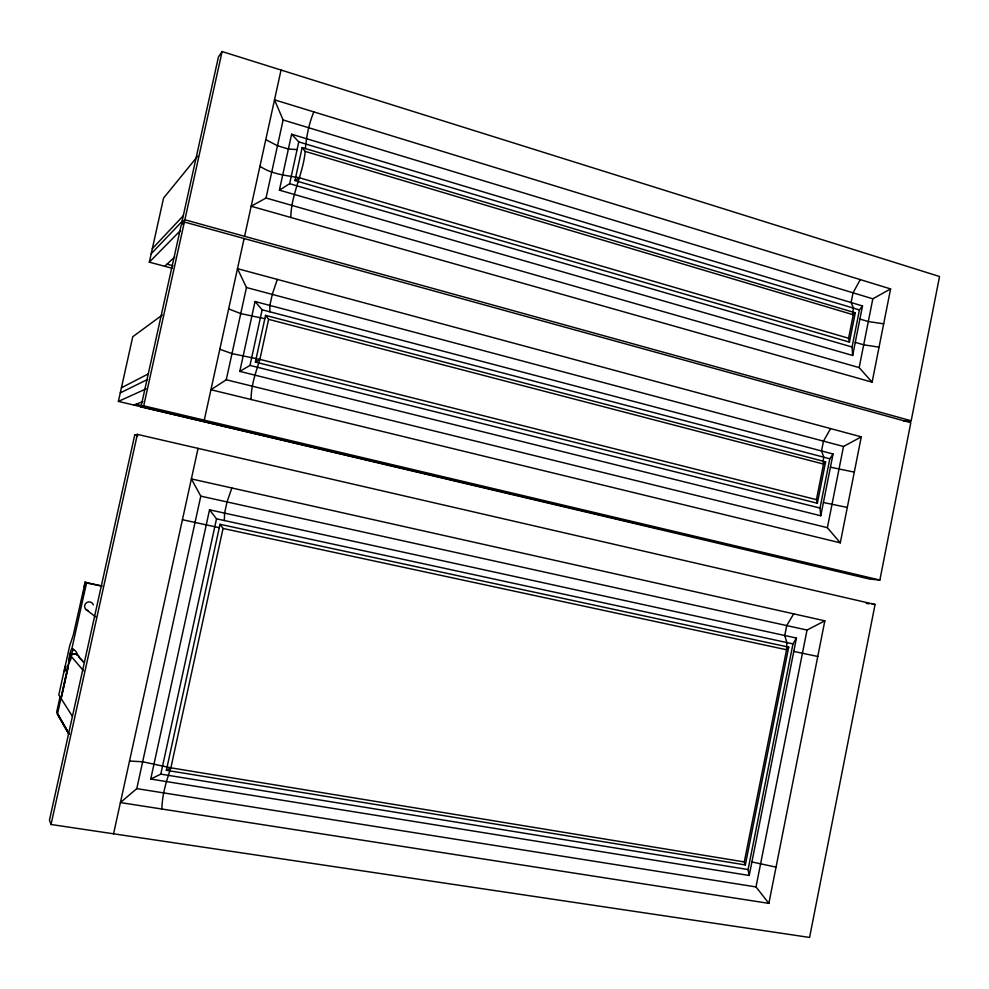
<?xml version="1.0" encoding="UTF-8"?>
<svg xmlns="http://www.w3.org/2000/svg" width="989" height="989" viewBox="0 0 989 989"><rect width="100%" height="100%" fill="white"/><g stroke="black" fill="none" stroke-linecap="round" stroke-linejoin="round"><path stroke-width="1.48" d="M269.836 311.807L269.861 305.428L272.272 294.388L277.316 279.393M224.342 520.535L224.59 513.118L227.025 501.942L231.859 487.985M290.815 217.469C291.05 194.573 303.104 174.138 305.218 151.404L302.152 147.596L294.969 180.567L849.44 342.107L855.275 312.808L302.152 147.596M251.144 399.519C250.885 385.487 255.879 372.507 259.884 359.378L268.612 319.336L265.571 315.38L255.385 362.061L817.347 503.253L825.605 461.826L265.571 315.38M161.899 809.027C162.122 794.661 166.313 781.162 170.874 767.823L223.044 528.46L220.015 524.306L166.375 770.295L745.335 864.93L788.703 647.127L220.015 524.306M70.12 653.284L70.479 651.936A7.022 0.742 -78 0 1 71.764 649.118L73.421 649.427A7.022 0.742 -78 0 0 72.135 652.246L71.777 653.593L69.898 653.457L68.97 658.748A7.022 0.742 -78 0 0 68.723 662.791L60.947 698.296M70.763 656.684L70.627 659.057A7.022 0.742 -78 0 0 70.404 660.578M875.055 604.477L809.583 937.448L51.032 824.492L49.45 820.19L134.727 435.061L137.372 434.381L875.055 604.477L872.15 604.118M879.864 580.061L910.807 422.711L184.374 222.031L181.148 225.368L140.97 406.862L869.615 579.072L879.864 580.061L143.702 405.824L140.97 406.862M903.662 421.289L911.178 420.782L939.55 276.512L222.105 51.552L218.433 56.991L181.642 223.143L184.869 219.781L222.105 51.552M749.217 875.488L796.442 638.066L209.544 509.829L150.724 779.035L749.217 875.488L748.08 869.554L792.98 643.901L796.442 638.066M820.771 515.764L833.059 454L255.051 301.521L239.795 371.382L820.771 515.764L820.005 508.062L829.82 458.785L833.059 454M852.654 355.471L862.507 305.96L291.607 134.22L279.393 190.148L852.654 355.471L852.061 347.003L859.441 309.916L862.507 305.96M768.861 903.365L756.004 886.935L807.036 630.067L824.838 620.82L768.861 903.365L120.411 802.574L136.779 788.629L200.792 496.144L191.384 478.911L824.838 620.82M840.291 542.837L827.373 527.693L843.506 446.472L861.283 436.866L840.291 542.837L210.929 389.74L226.258 379.776L246.459 287.527L237.484 268.662L861.283 436.866M859.169 367.611L872.83 298.814L890.595 288.912L872.113 382.187L251.169 206.244L266.041 198.01L859.169 367.611L872.113 382.187M745.335 864.93L744.297 861.926L786.552 649.761L786.885 642.578L784.747 635.507L786.725 625.58L793.697 613.835M817.347 503.253L816.444 499.655L823.528 464.076L823.021 461.146L823.812 457.215L821.525 450.947L823.478 441.143L830.599 428.583M849.44 342.107L848.587 338.25L853.272 314.762L852.728 312.042L853.507 308.135L851.109 302.535L853.05 292.818L860.269 279.603M305.403 148.573C306.528 136.074 308.927 123.674 313.822 111.893M113.562 833.814L198.072 448.376M204.266 420.164L244.098 238.534M244.58 236.309L281.049 70.034M266.041 198.01L283.126 119.978L274.509 99.827L890.595 288.912M150.724 779.035L160.811 774.127L216.517 518.842L209.544 509.829M239.795 371.382L249.994 365.411L262.134 309.78L255.051 301.521M279.393 190.148L289.641 183.707L298.765 141.909L291.607 134.22M51.032 824.492L137.372 434.381M143.702 405.824L184.374 222.031M661.369 529.3L118.383 401.41L132.761 336.73L162.27 315.021M172.21 268.266L149.327 262.172L163.568 198.072L197.664 156.237M102.226 586.131L85.017 582.125L84.201 586.638M60.045 696.886L56.62 712.34L68.797 733.442M71.764 649.118L86.525 583.016L85.017 582.125M69.057 734.11L57.721 714.083L68.365 732.515M68.773 734.061L57.399 714.293L70.553 655.596A5.217 5.007 -24.6 0 1 79.33 657.203L83.459 661.802M61.071 699.112L68.117 667.699M69.119 663.211L71.381 655.175A4.933 4.747 -24.6 0 1 72.889 654.359M70.911 655.979L71.777 653.593M84.831 583.831L73.235 635.21L69.762 645.52L64.854 667.612C67.648 660.887 63.729 678.034 64.606 668.725L58.796 694.908L72.42 716.333M68.97 658.662L70.639 658.958M788.703 647.127L786.552 649.761L223.044 528.46M825.605 461.826L823.528 464.076L268.612 319.336M152.331 248.659L182.977 216.072M151.206 253.728L182.755 220.72M149.327 262.172L180.53 230.449M855.275 312.808L853.272 314.762L305.218 151.404M164.755 266.288L174.744 256.955M294.969 180.567L299.457 177.797L848.587 338.25M255.385 362.061L259.884 359.378L816.444 499.655M166.375 770.295L170.874 767.823L744.297 861.926M121.424 387.775L148.325 373.891M120.287 392.893L147.645 379.405M118.383 401.41L146.125 388.85M133.985 405.107L142.873 401.534M646.423 526.222L648.895 526.346M129.522 761.036L142.663 761.765L170.874 767.823M297.083 149.599L288.38 149.005L277.476 145.766L265.781 139.647M866.315 603.401L869.232 603.76M299.457 177.797C285.908 175.325 271.79 174.336 259.946 166.251M883.684 323.823L868.317 321.549L859.898 319.051M879.06 347.151L863.694 344.815L855.262 342.355M136.779 788.629L756.004 886.935M160.811 774.127L748.08 869.554M751.912 861.926L776.031 867.143M259.884 359.378L231.995 353.605L219.805 349.278M854.298 472.112L830.426 467.216M847.301 507.431L823.404 502.511M86.525 583.016L100.791 585.847M817.779 656.473L793.784 651.43M219.274 527.681L182.433 519.72M216.517 518.842L792.98 643.901M200.792 496.144L807.036 630.067M134.727 435.061L137.718 435.753M135.975 404.303L141.983 405.725M226.258 379.776L827.373 527.693M249.994 365.411L820.005 508.062M264.842 318.705L240.747 313.587L228.657 308.914M262.134 309.78L829.82 458.785M246.459 287.527L843.506 446.472M167.03 264.162L172.988 265.757M184.869 219.781L911.178 420.782M289.641 183.707L852.061 347.003M298.765 141.909L859.441 309.916M283.126 119.978L872.83 298.814M77.389 655.336A7.183 6.911 -23.9 0 0 71.777 649.031L73.532 649.6M86.08 609.57L95.723 616.951M80.084 658.427L83.175 661.864M70.553 655.596L83.496 670.727M79.058 657.277L78.737 656.535A4.933 4.747 -24.6 0 0 73.73 654.149M88.132 610.572A4.488 4.352 -20.4 0 1 84.621 606.195A4.488 4.352 -20.4 0 1 88.478 601.955A4.488 4.352 -20.4 0 1 93.337 604.872M84.09 590.94L82.903 595.638L84.09 590.94"/></g></svg>
